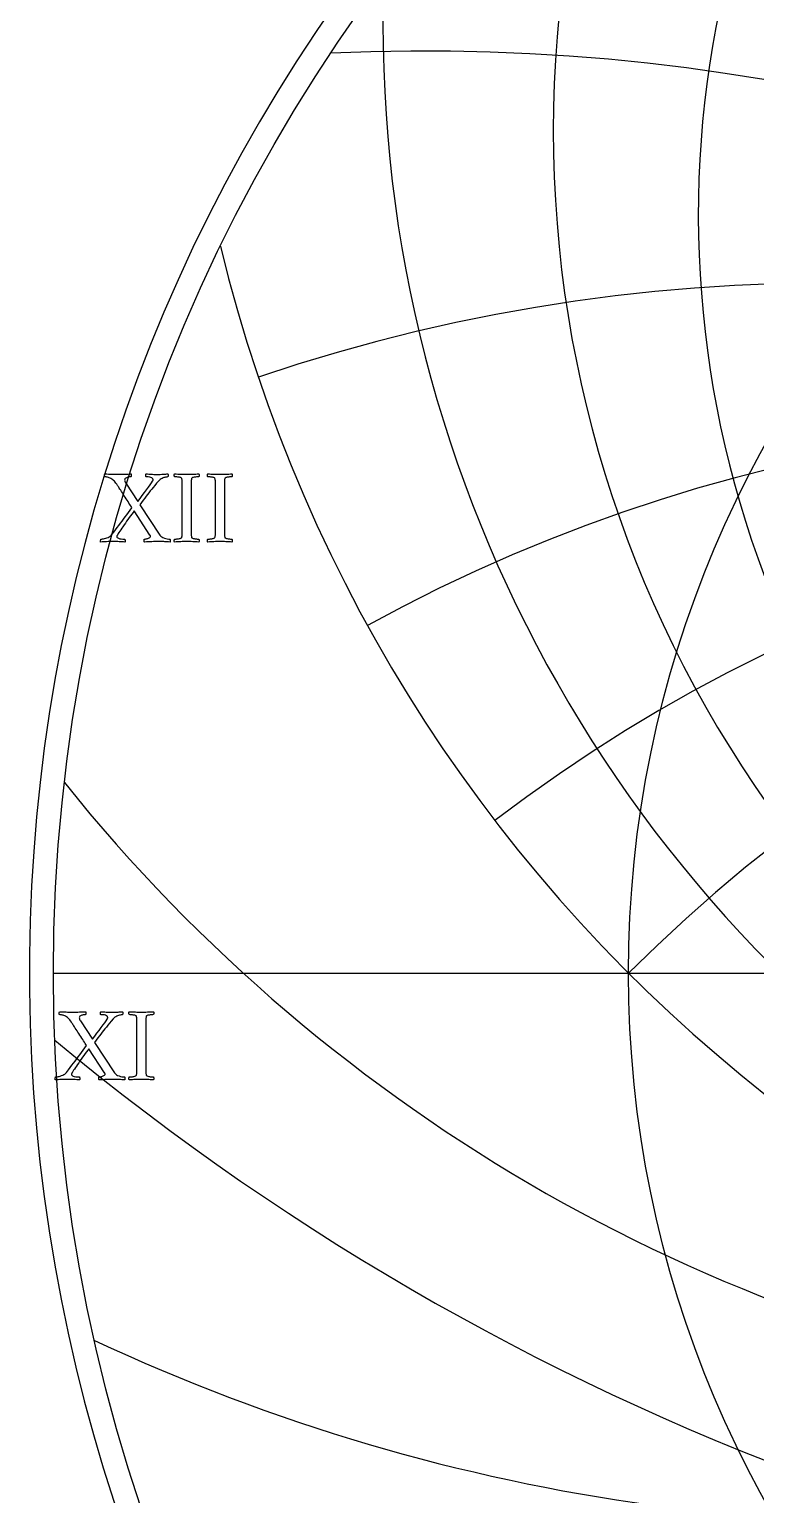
# Model space of a CAD drawing. Header units: millimetres. Extents: x -69 to 69, y -69 to 71.
# Drawn here: x -69.4 to -39.6, y -21.4 to 38.8 of the extents above; entities that cross this region are included whole.
import ezdxf

# ---------------------------------------------------------------- set-up
doc = ezdxf.new("R2010")
doc.units = ezdxf.units.MM
for name, color, linetype in [('CUT_OUTER', 1, 'Continuous'), ('ENGRAVE', 7, 'Continuous'), ('ENGRAVE_FINE', 8, 'Continuous'), ('TEXT', 5, 'Continuous')]:
    doc.layers.add(name, color=color, linetype=linetype)

msp = doc.modelspace()

# ---------------------------------------------------------------- linework, layer by layer
at = {"layer": 'CUT_OUTER'}
msp.add_arc((-0.0002, -0.0002), 69.3899, 142.382592, 87.802904, dxfattribs=at)
at = {"layer": 'ENGRAVE'}
msp.add_lwpolyline([(-68.4, 0), (68.4, 0)], dxfattribs=at)
for radius in [68.4, 44.7739]:
    msp.add_circle((0, 0), radius, dxfattribs=at)
for centre, radius, start, end in [((0, 31.1576), 41.9068, 131.640882, 48.359118), ((0, 34.6003), 47.863, 158.934283, 21.065717), ((0, 39.0076), 54.8629, 178.031366, 1.968634), ((0, 44.7739), 63.3199, 193.623472, 346.376528), ((0, -44.7739), 63.3199, 45, 135), ((0, -44.7739), 63.3199, 45, 135), ((-13.7606, 51.3551), 69.5083, 218.773878, 261.913064), ((-32.9456, 57.0635), 79.6641, 244.919203, 279.430551)]:
    msp.add_arc(centre, radius, start, end, dxfattribs=at)
at = {"layer": 'ENGRAVE_FINE'}
for centre, radius, start, end in [((-75.4617, -44.7739), 98.5082, 17.146853, 73.284845), ((-75.4617, -44.7739), 98.5082, 17.146853, 73.284845), ((-53.1317, -44.7739), 82.6582, 21.864224, 92.68985), ((-53.1317, -44.7739), 82.6582, 21.864224, 92.68985), ((-36.5577, -44.7739), 73.1155, 26.898951, 108.68574), ((-36.5577, -44.7739), 73.1155, 26.898951, 108.68574), ((-23.0466, -44.7739), 67.3836, 32.348066, 118.786424), ((-23.0466, -44.7739), 67.3836, 32.348066, 118.786424), ((-11.165, -44.7739), 64.2967, 38.331472, 127.454375), ((-11.165, -44.7739), 64.2967, 38.331472, 127.454375), ((0, 79.5296), 106.9671, 230.287975, 309.712025)]:
    msp.add_arc(centre, radius, start, end, dxfattribs=at)
at = {"layer": 'TEXT'}
for points in [[(-65.7519, 20.493), (-65.6758, 20.4934), (-65.603, 20.4946), (-65.5334, 20.4966), (-65.4671, 20.4995), (-65.4026, 20.5026), (-65.3387, 20.5054), (-65.2753, 20.508), (-65.2125, 20.5103), (-65.2087, 20.4995), (-65.206, 20.4844), (-65.2044, 20.465), (-65.2039, 20.4412), (-65.205, 20.4186), (-65.2082, 20.4024), (-65.2136, 20.3927), (-65.2211, 20.3894), (-65.2381, 20.3888), (-65.2589, 20.3867), (-65.2834, 20.3834), (-65.3117, 20.3787), (-65.3414, 20.3722), (-65.37, 20.3636), (-65.3975, 20.3528), (-65.4239, 20.3398), (-65.4466, 20.324), (-65.4628, 20.3048), (-65.4725, 20.282), (-65.4757, 20.2557), (-65.4725, 20.2301), (-65.4628, 20.2007), (-65.4466, 20.1675), (-65.4239, 20.1306), (-64.9364, 19.3798), (-64.8425, 19.5052), (-64.7508, 19.6268), (-64.6613, 19.7446), (-64.5739, 19.8587), (-64.4935, 19.9647), (-64.425, 20.0583), (-64.3684, 20.1395), (-64.3236, 20.2082), (-64.3179, 20.219), (-64.3134, 20.2298), (-64.3103, 20.2406), (-64.3085, 20.2514), (-64.3076, 20.2611), (-64.3069, 20.2686), (-64.3065, 20.274), (-64.3064, 20.2773), (-64.3096, 20.2929), (-64.3193, 20.3096), (-64.3355, 20.3274), (-64.3582, 20.3463), (-64.3919, 20.3633), (-64.4412, 20.3754), (-64.5062, 20.3827), (-64.5869, 20.3851), (-64.5927, 20.3901), (-64.5971, 20.4008), (-64.6002, 20.4171), (-64.602, 20.4391), (-64.6024, 20.4621), (-64.6014, 20.4817), (-64.5991, 20.4977), (-64.5955, 20.5103), (-64.5347, 20.5061), (-64.4774, 20.5022), (-64.4236, 20.4985), (-64.3733, 20.4952), (-64.3235, 20.4923), (-64.2713, 20.4903), (-64.2167, 20.4891), (-64.1597, 20.4887), (-64.0809, 20.4892), (-64.0087, 20.4908), (-63.9429, 20.4935), (-63.8835, 20.4973), (-63.8299, 20.5014), (-63.7811, 20.5049), (-63.7371, 20.5078), (-63.698, 20.5103), (-63.6941, 20.5), (-63.691, 20.4865), (-63.6887, 20.4698), (-63.6872, 20.4499), (-63.6876, 20.4296), (-63.691, 20.4121), (-63.6973, 20.3973), (-63.7066, 20.3851), (-63.7184, 20.3845), (-63.7363, 20.3824), (-63.7604, 20.3791), (-63.7908, 20.3743), (-63.825, 20.3673), (-63.8609, 20.3571), (-63.8984, 20.3436), (-63.9375, 20.3269), (-63.9764, 20.3063), (-64.0135, 20.281), (-64.0487, 20.2512), (-64.082, 20.2169), (-64.1593, 20.123), (-64.2314, 20.0356), (-64.2984, 19.9547), (-64.3603, 19.8803), (-64.4193, 19.8088), (-64.4774, 19.7368), (-64.5347, 19.6643), (-64.5912, 19.5912), (-64.6497, 19.5143), (-64.7131, 19.4305), (-64.7813, 19.3396), (-64.8544, 19.2417), (-64.0259, 17.999), (-63.9917, 17.957), (-63.9493, 17.9214), (-63.8989, 17.8922), (-63.8404, 17.8696), (-63.7792, 17.8526), (-63.7207, 17.8405), (-63.6648, 17.8332), (-63.6117, 17.8307), (-63.6062, 17.8202), (-63.6025, 17.8059), (-63.6008, 17.7879), (-63.6009, 17.766), (-63.6021, 17.7447), (-63.6036, 17.7283), (-63.6054, 17.7167), (-63.6074, 17.7099), (-63.6678, 17.7141), (-63.7239, 17.718), (-63.7757, 17.7217), (-63.8231, 17.725), (-63.8709, 17.7279), (-63.9234, 17.7299), (-63.9809, 17.7311), (-64.0432, 17.7315), (-64.1288, 17.7311), (-64.2088, 17.7299), (-64.2831, 17.7279), (-64.3517, 17.725), (-64.4203, 17.7217), (-64.4946, 17.718), (-64.5746, 17.7141), (-64.6602, 17.7099), (-64.6678, 17.7207), (-64.6732, 17.7358), (-64.6764, 17.7552), (-64.6775, 17.779), (-64.6764, 17.8016), (-64.6732, 17.8178), (-64.6678, 17.8275), (-64.6602, 17.8307), (-64.6452, 17.8316), (-64.6262, 17.834), (-64.6032, 17.838), (-64.5761, 17.8437), (-64.5473, 17.8511), (-64.5194, 17.8604), (-64.4923, 17.8716), (-64.466, 17.8847), (-64.4434, 17.8994), (-64.4272, 17.9154), (-64.4175, 17.9328), (-64.4143, 17.9516), (-64.4147, 17.9563), (-64.4159, 17.9618), (-64.4179, 17.9681), (-64.4207, 17.9753), (-64.4241, 17.9824), (-64.4277, 17.9888), (-64.4317, 17.9943), (-64.4358, 17.999), (-65.0787, 18.9914), (-65.1272, 18.9271), (-65.1774, 18.8593), (-65.2296, 18.788), (-65.2837, 18.7131), (-65.3383, 18.6369), (-65.3921, 18.5616), (-65.4451, 18.487), (-65.4973, 18.4133), (-65.5472, 18.3421), (-65.5933, 18.2752), (-65.6356, 18.2126), (-65.6742, 18.1544), (-65.7079, 18.1026), (-65.7357, 18.0594), (-65.7575, 18.0249), (-65.7734, 17.999), (-65.7759, 17.9942), (-65.7788, 17.9882), (-65.7823, 17.9812), (-65.7864, 17.9731), (-65.7902, 17.9642), (-65.7929, 17.9548), (-65.7945, 17.9448), (-65.795, 17.9343), (-65.7904, 17.9153), (-65.7767, 17.8971), (-65.7537, 17.8797), (-65.7217, 17.8631), (-65.6785, 17.849), (-65.6224, 17.8388), (-65.5534, 17.8328), (-65.4714, 17.8307), (-65.4656, 17.8202), (-65.4611, 17.8059), (-65.458, 17.7879), (-65.4563, 17.766), (-65.4559, 17.7447), (-65.4568, 17.7283), (-65.4591, 17.7167), (-65.4628, 17.7099), (-65.5213, 17.7141), (-65.5803, 17.718), (-65.6399, 17.7217), (-65.7001, 17.725), (-65.7602, 17.7279), (-65.8198, 17.7299), (-65.8789, 17.7311), (-65.9374, 17.7315), (-66.0164, 17.7311), (-66.0895, 17.7299), (-66.1566, 17.7279), (-66.2179, 17.725), (-66.2767, 17.7217), (-66.3365, 17.718), (-66.3975, 17.7141), (-66.4595, 17.7099), (-66.4629, 17.7222), (-66.4643, 17.7374), (-66.4639, 17.7556), (-66.4617, 17.7768), (-66.4586, 17.7972), (-66.4557, 17.8129), (-66.4532, 17.8241), (-66.4509, 17.8307), (-66.4378, 17.8317), (-66.4158, 17.8345), (-66.3849, 17.8392), (-66.3452, 17.8458), (-66.3001, 17.855), (-66.2535, 17.8674), (-66.2052, 17.8831), (-66.1553, 17.9019), (-66.1074, 17.9245), (-66.0652, 17.951), (-66.0287, 17.9816), (-65.9978, 18.0163), (-65.9199, 18.1177), (-65.8457, 18.2148), (-65.7753, 18.3075), (-65.7087, 18.396), (-65.6441, 18.4824), (-65.5798, 18.5691), (-65.5158, 18.6561), (-65.452, 18.7433), (-65.3869, 18.8325), (-65.3188, 18.9251), (-65.2477, 19.0212), (-65.1737, 19.1209), (-65.1992, 19.162), (-65.2281, 19.2077), (-65.2606, 19.258), (-65.2966, 19.3129), (-65.3347, 19.3707), (-65.3732, 19.4299), (-65.4123, 19.4905), (-65.452, 19.5524), (-65.4914, 19.6139), (-65.5296, 19.6732), (-65.5669, 19.7304), (-65.603, 19.7854), (-65.637, 19.8369), (-65.6677, 19.8835), (-65.6952, 19.9253), (-65.7195, 19.9623), (-65.7393, 19.9925), (-65.7535, 20.0141), (-65.762, 20.027), (-65.7648, 20.0313), (-65.7989, 20.0844), (-65.8322, 20.1316), (-65.8647, 20.1729), (-65.8964, 20.2082), (-65.9292, 20.2398), (-65.9649, 20.2697), (-66.0036, 20.298), (-66.0453, 20.3247), (-66.0743, 20.3408), (-66.1051, 20.3544), (-66.1379, 20.3656), (-66.1726, 20.3743), (-66.2061, 20.381), (-66.2357, 20.3857), (-66.2611, 20.3885), (-66.2826, 20.3894), (-66.2901, 20.3927), (-66.2955, 20.4024), (-66.2988, 20.4186), (-66.2998, 20.4412), (-66.2988, 20.465), (-66.2955, 20.4844), (-66.2901, 20.4995), (-66.2826, 20.5103), (-66.2078, 20.508), (-66.1386, 20.5054), (-66.0751, 20.5026), (-66.0172, 20.4995), (-65.9594, 20.4966), (-65.8959, 20.4946), (-65.8267, 20.4934), (-65.7519, 20.493)], [(-62.9213, 20.493), (-62.8592, 20.4934), (-62.7978, 20.4946), (-62.7373, 20.4966), (-62.6775, 20.4995), (-62.6175, 20.5026), (-62.5562, 20.5054), (-62.4935, 20.508), (-62.4294, 20.5103), (-62.422, 20.5), (-62.417, 20.4865), (-62.4145, 20.4698), (-62.4143, 20.4499), (-62.4161, 20.4299), (-62.4192, 20.4132), (-62.4236, 20.3997), (-62.4294, 20.3894), (-62.4451, 20.389), (-62.4661, 20.3878), (-62.4925, 20.3858), (-62.5244, 20.383), (-62.5583, 20.3793), (-62.5912, 20.3749), (-62.6231, 20.3696), (-62.6538, 20.3636), (-62.6808, 20.3563), (-62.7013, 20.3474), (-62.7153, 20.3369), (-62.7228, 20.3247), (-62.7286, 20.3015), (-62.7331, 20.2751), (-62.7362, 20.2454), (-62.7379, 20.2125), (-62.7389, 20.1772), (-62.7396, 20.1403), (-62.74, 20.1017), (-62.7401, 20.0615), (-62.7401, 20.055), (-62.7401, 20.0486), (-62.7401, 20.0421), (-62.7401, 20.0356), (-62.7401, 20.0292), (-62.7401, 20.0227), (-62.7401, 20.0162), (-62.7401, 20.0097), (-62.7401, 18.2105), (-62.7401, 18.204), (-62.7401, 18.1975), (-62.7401, 18.191), (-62.7401, 18.1846), (-62.7401, 18.1781), (-62.7401, 18.1716), (-62.7401, 18.1651), (-62.7401, 18.1587), (-62.74, 18.1186), (-62.7396, 18.0805), (-62.7389, 18.0442), (-62.7379, 18.0098), (-62.7362, 17.9779), (-62.7331, 17.9489), (-62.7286, 17.9228), (-62.7228, 17.8998), (-62.7153, 17.8893), (-62.7013, 17.8793), (-62.6808, 17.8699), (-62.6538, 17.861), (-62.6231, 17.853), (-62.5912, 17.8464), (-62.5583, 17.8411), (-62.5244, 17.8372), (-62.4925, 17.8344), (-62.4661, 17.8324), (-62.4451, 17.8312), (-62.4294, 17.8307), (-62.4236, 17.8205), (-62.4192, 17.807), (-62.4161, 17.7903), (-62.4143, 17.7703), (-62.4145, 17.7504), (-62.417, 17.7337), (-62.422, 17.7202), (-62.4294, 17.7099), (-62.4935, 17.7141), (-62.5562, 17.718), (-62.6175, 17.7217), (-62.6775, 17.725), (-62.7373, 17.7279), (-62.7978, 17.7299), (-62.8592, 17.7311), (-62.9213, 17.7315), (-62.982, 17.7311), (-63.0432, 17.7299), (-63.105, 17.7279), (-63.1673, 17.725), (-63.2301, 17.7217), (-63.2935, 17.718), (-63.3574, 17.7141), (-63.4218, 17.7099), (-63.4293, 17.7202), (-63.4343, 17.7337), (-63.4368, 17.7504), (-63.437, 17.7703), (-63.4352, 17.7903), (-63.4321, 17.807), (-63.4276, 17.8205), (-63.4218, 17.8307), (-63.4062, 17.8312), (-63.3852, 17.8324), (-63.3587, 17.8344), (-63.3269, 17.8372), (-63.2928, 17.8411), (-63.2595, 17.8464), (-63.227, 17.853), (-63.1953, 17.861), (-63.1677, 17.8699), (-63.1473, 17.8793), (-63.1342, 17.8893), (-63.1284, 17.8998), (-63.1208, 17.9276), (-63.115, 17.9591), (-63.111, 17.9944), (-63.109, 18.0335), (-63.1081, 18.0753), (-63.1074, 18.1188), (-63.107, 18.1638), (-63.1069, 18.2105), (-63.1069, 20.0097), (-63.107, 20.0565), (-63.1074, 20.102), (-63.1081, 20.1461), (-63.109, 20.1888), (-63.111, 20.2289), (-63.115, 20.2649), (-63.1208, 20.2968), (-63.1284, 20.3247), (-63.1342, 20.3369), (-63.1473, 20.3474), (-63.1677, 20.3563), (-63.1953, 20.3636), (-63.227, 20.3696), (-63.2595, 20.3749), (-63.2928, 20.3793), (-63.3269, 20.383), (-63.3587, 20.3858), (-63.3852, 20.3878), (-63.4062, 20.389), (-63.4218, 20.3894), (-63.4276, 20.3997), (-63.4321, 20.4132), (-63.4352, 20.4299), (-63.437, 20.4499), (-63.4368, 20.4698), (-63.4343, 20.4865), (-63.4293, 20.5), (-63.4218, 20.5103), (-63.3574, 20.508), (-63.2935, 20.5054), (-63.2301, 20.5026), (-63.1673, 20.4995), (-63.105, 20.4966), (-63.0432, 20.4946), (-62.982, 20.4934), (-62.9213, 20.493)], [(-61.5578, 20.493), (-61.4957, 20.4934), (-61.4343, 20.4946), (-61.3738, 20.4966), (-61.314, 20.4995), (-61.254, 20.5026), (-61.1927, 20.5054), (-61.13, 20.508), (-61.0659, 20.5103), (-61.0585, 20.5), (-61.0535, 20.4865), (-61.051, 20.4698), (-61.0508, 20.4499), (-61.0526, 20.4299), (-61.0557, 20.4132), (-61.0601, 20.3997), (-61.0659, 20.3894), (-61.0816, 20.389), (-61.1026, 20.3878), (-61.1291, 20.3858), (-61.1609, 20.383), (-61.1949, 20.3793), (-61.2278, 20.3749), (-61.2596, 20.3696), (-61.2903, 20.3636), (-61.3173, 20.3563), (-61.3378, 20.3474), (-61.3518, 20.3369), (-61.3594, 20.3247), (-61.3652, 20.3015), (-61.3696, 20.2751), (-61.3727, 20.2454), (-61.3745, 20.2125), (-61.3754, 20.1772), (-61.3761, 20.1403), (-61.3765, 20.1017), (-61.3766, 20.0615), (-61.3766, 20.055), (-61.3766, 20.0486), (-61.3766, 20.0421), (-61.3766, 20.0356), (-61.3766, 20.0292), (-61.3766, 20.0227), (-61.3766, 20.0162), (-61.3766, 20.0097), (-61.3766, 18.2105), (-61.3766, 18.204), (-61.3766, 18.1975), (-61.3766, 18.191), (-61.3766, 18.1846), (-61.3766, 18.1781), (-61.3766, 18.1716), (-61.3766, 18.1651), (-61.3766, 18.1587), (-61.3765, 18.1186), (-61.3761, 18.0805), (-61.3754, 18.0442), (-61.3745, 18.0098), (-61.3727, 17.9779), (-61.3696, 17.9489), (-61.3652, 17.9228), (-61.3594, 17.8998), (-61.3518, 17.8893), (-61.3378, 17.8793), (-61.3173, 17.8699), (-61.2903, 17.861), (-61.2596, 17.853), (-61.2278, 17.8464), (-61.1949, 17.8411), (-61.1609, 17.8372), (-61.1291, 17.8344), (-61.1026, 17.8324), (-61.0816, 17.8312), (-61.0659, 17.8307), (-61.0601, 17.8205), (-61.0557, 17.807), (-61.0526, 17.7903), (-61.0508, 17.7703), (-61.051, 17.7504), (-61.0535, 17.7337), (-61.0585, 17.7202), (-61.0659, 17.7099), (-61.13, 17.7141), (-61.1927, 17.718), (-61.254, 17.7217), (-61.314, 17.725), (-61.3738, 17.7279), (-61.4343, 17.7299), (-61.4957, 17.7311), (-61.5578, 17.7315), (-61.6185, 17.7311), (-61.6797, 17.7299), (-61.7415, 17.7279), (-61.8038, 17.725), (-61.8666, 17.7217), (-61.93, 17.718), (-61.9939, 17.7141), (-62.0584, 17.7099), (-62.0658, 17.7202), (-62.0708, 17.7337), (-62.0733, 17.7504), (-62.0735, 17.7703), (-62.0717, 17.7903), (-62.0686, 17.807), (-62.0642, 17.8205), (-62.0584, 17.8307), (-62.0427, 17.8312), (-62.0217, 17.8324), (-61.9953, 17.8344), (-61.9634, 17.8372), (-61.9293, 17.8411), (-61.896, 17.8464), (-61.8635, 17.853), (-61.8318, 17.861), (-61.8042, 17.8699), (-61.7838, 17.8793), (-61.7707, 17.8893), (-61.765, 17.8998), (-61.7573, 17.9276), (-61.7515, 17.9591), (-61.7476, 17.9944), (-61.7455, 18.0335), (-61.7446, 18.0753), (-61.7439, 18.1188), (-61.7435, 18.1638), (-61.7434, 18.2105), (-61.7434, 20.0097), (-61.7435, 20.0565), (-61.7439, 20.102), (-61.7446, 20.1461), (-61.7455, 20.1888), (-61.7476, 20.2289), (-61.7515, 20.2649), (-61.7573, 20.2968), (-61.765, 20.3247), (-61.7707, 20.3369), (-61.7838, 20.3474), (-61.8042, 20.3563), (-61.8318, 20.3636), (-61.8635, 20.3696), (-61.896, 20.3749), (-61.9293, 20.3793), (-61.9634, 20.383), (-61.9953, 20.3858), (-62.0217, 20.3878), (-62.0427, 20.389), (-62.0584, 20.3894), (-62.0642, 20.3997), (-62.0686, 20.4132), (-62.0717, 20.4299), (-62.0735, 20.4499), (-62.0733, 20.4698), (-62.0708, 20.4865), (-62.0658, 20.5), (-62.0584, 20.5103), (-61.9939, 20.508), (-61.93, 20.5054), (-61.8666, 20.5026), (-61.8038, 20.4995), (-61.7415, 20.4966), (-61.6797, 20.4946), (-61.6185, 20.4934), (-61.5578, 20.493)], [(-67.6148, -1.603), (-67.5388, -1.6026), (-67.466, -1.6014), (-67.3964, -1.5994), (-67.3301, -1.5966), (-67.2656, -1.5935), (-67.2017, -1.5906), (-67.1383, -1.5881), (-67.0755, -1.5858), (-67.0717, -1.5966), (-67.069, -1.6117), (-67.0674, -1.6311), (-67.0668, -1.6548), (-67.0679, -1.6775), (-67.0712, -1.6936), (-67.0766, -1.7034), (-67.0841, -1.7066), (-67.1011, -1.7073), (-67.1219, -1.7093), (-67.1464, -1.7127), (-67.1747, -1.7174), (-67.2044, -1.7239), (-67.233, -1.7325), (-67.2605, -1.7433), (-67.2869, -1.7562), (-67.3096, -1.772), (-67.3257, -1.7913), (-67.3354, -1.8141), (-67.3387, -1.8404), (-67.3354, -1.866), (-67.3257, -1.8954), (-67.3096, -1.9285), (-67.2869, -1.9655), (-66.7993, -2.7163), (-66.7055, -2.5909), (-66.6138, -2.4692), (-66.5243, -2.3514), (-66.4369, -2.2373), (-66.3565, -2.1313), (-66.288, -2.0378), (-66.2314, -1.9566), (-66.1866, -1.8878), (-66.1808, -1.877), (-66.1764, -1.8662), (-66.1733, -1.8555), (-66.1715, -1.8447), (-66.1706, -1.835), (-66.1699, -1.8274), (-66.1695, -1.822), (-66.1694, -1.8188), (-66.1726, -1.8031), (-66.1823, -1.7864), (-66.1985, -1.7686), (-66.2211, -1.7497), (-66.2548, -1.7327), (-66.3042, -1.7206), (-66.3692, -1.7133), (-66.4498, -1.7109), (-66.4556, -1.7059), (-66.4601, -1.6953), (-66.4632, -1.6789), (-66.4649, -1.657), (-66.4653, -1.6339), (-66.4644, -1.6144), (-66.4621, -1.5983), (-66.4585, -1.5858), (-66.3976, -1.59), (-66.3403, -1.5939), (-66.2865, -1.5975), (-66.2362, -1.6009), (-66.1865, -1.6037), (-66.1343, -1.6057), (-66.0797, -1.6069), (-66.0227, -1.6073), (-65.9439, -1.6068), (-65.8716, -1.6052), (-65.8058, -1.6025), (-65.7465, -1.5987), (-65.6928, -1.5947), (-65.644, -1.5912), (-65.6001, -1.5882), (-65.561, -1.5858), (-65.5571, -1.596), (-65.554, -1.6095), (-65.5517, -1.6262), (-65.5502, -1.6462), (-65.5506, -1.6664), (-65.554, -1.6839), (-65.5603, -1.6988), (-65.5696, -1.7109), (-65.5813, -1.7116), (-65.5993, -1.7136), (-65.6234, -1.717), (-65.6537, -1.7217), (-65.688, -1.7287), (-65.7239, -1.739), (-65.7613, -1.7524), (-65.8004, -1.7692), (-65.8394, -1.7898), (-65.8765, -1.815), (-65.9117, -1.8448), (-65.945, -1.8792), (-66.0223, -1.973), (-66.0944, -2.0604), (-66.1614, -2.1413), (-66.2233, -2.2157), (-66.2822, -2.2872), (-66.3403, -2.3592), (-66.3976, -2.4318), (-66.4541, -2.5048), (-66.5127, -2.5817), (-66.576, -2.6656), (-66.6443, -2.7564), (-66.7173, -2.8543), (-65.8889, -4.097), (-65.8546, -4.1391), (-65.8123, -4.1747), (-65.7619, -4.2038), (-65.7034, -4.2265), (-65.6421, -4.2434), (-65.5836, -4.2556), (-65.5278, -4.2629), (-65.4747, -4.2653), (-65.4691, -4.2758), (-65.4655, -4.2901), (-65.4638, -4.3082), (-65.4639, -4.33), (-65.4651, -4.3513), (-65.4666, -4.3678), (-65.4683, -4.3794), (-65.4704, -4.3861), (-65.5308, -4.3819), (-65.5869, -4.378), (-65.6386, -4.3744), (-65.6861, -4.371), (-65.7338, -4.3682), (-65.7864, -4.3661), (-65.8439, -4.3649), (-65.9062, -4.3645), (-65.9918, -4.3649), (-66.0717, -4.3661), (-66.146, -4.3682), (-66.2147, -4.371), (-66.2833, -4.3744), (-66.3576, -4.378), (-66.4376, -4.3819), (-66.5232, -4.3861), (-66.5307, -4.3753), (-66.5361, -4.3602), (-66.5394, -4.3408), (-66.5404, -4.3171), (-66.5394, -4.2944), (-66.5361, -4.2782), (-66.5307, -4.2685), (-66.5232, -4.2653), (-66.5082, -4.2645), (-66.4892, -4.2621), (-66.4661, -4.258), (-66.439, -4.2523), (-66.4103, -4.2449), (-66.3824, -4.2356), (-66.3553, -4.2244), (-66.329, -4.2114), (-66.3064, -4.1967), (-66.2902, -4.1806), (-66.2805, -4.1632), (-66.2772, -4.1445), (-66.2776, -4.1398), (-66.2789, -4.1342), (-66.2809, -4.1279), (-66.2837, -4.1207), (-66.2871, -4.1136), (-66.2907, -4.1073), (-66.2946, -4.1017), (-66.2988, -4.097), (-66.9417, -3.1046), (-66.9901, -3.1689), (-67.0404, -3.2367), (-67.0926, -3.3081), (-67.1467, -3.3829), (-67.2013, -3.4591), (-67.2551, -3.5345), (-67.3081, -3.609), (-67.3603, -3.6828), (-67.4101, -3.754), (-67.4563, -3.8209), (-67.4986, -3.8834), (-67.5372, -3.9417), (-67.5709, -3.9935), (-67.5987, -4.0366), (-67.6205, -4.0711), (-67.6364, -4.097), (-67.6388, -4.1019), (-67.6418, -4.1078), (-67.6453, -4.1148), (-67.6494, -4.1229), (-67.6531, -4.1318), (-67.6558, -4.1412), (-67.6574, -4.1512), (-67.658, -4.1617), (-67.6534, -4.1807), (-67.6396, -4.1989), (-67.6167, -4.2163), (-67.5846, -4.2329), (-67.5415, -4.2471), (-67.4854, -4.2572), (-67.4164, -4.2633), (-67.3344, -4.2653), (-67.3286, -4.2758), (-67.3241, -4.2901), (-67.321, -4.3082), (-67.3193, -4.33), (-67.3189, -4.3513), (-67.3198, -4.3678), (-67.3221, -4.3794), (-67.3257, -4.3861), (-67.3843, -4.3819), (-67.4433, -4.378), (-67.5029, -4.3744), (-67.5631, -4.371), (-67.6232, -4.3682), (-67.6828, -4.3661), (-67.7419, -4.3649), (-67.8004, -4.3645), (-67.8794, -4.3649), (-67.9525, -4.3661), (-68.0196, -4.3682), (-68.0808, -4.371), (-68.1396, -4.3744), (-68.1995, -4.378), (-68.2604, -4.3819), (-68.3225, -4.3861), (-68.3258, -4.3738), (-68.3273, -4.3586), (-68.3269, -4.3404), (-68.3246, -4.3192), (-68.3215, -4.2989), (-68.3187, -4.2831), (-68.3161, -4.2719), (-68.3138, -4.2653), (-68.3008, -4.2643), (-68.2788, -4.2615), (-68.2479, -4.2568), (-68.2081, -4.2502), (-68.1631, -4.241), (-68.1164, -4.2286), (-68.0682, -4.213), (-68.0183, -4.1941), (-67.9704, -4.1716), (-67.9282, -4.145), (-67.8917, -4.1144), (-67.8608, -4.0798), (-67.7828, -3.9784), (-67.7087, -3.8813), (-67.6383, -3.7885), (-67.5717, -3.7), (-67.5071, -3.6136), (-67.4428, -3.5269), (-67.3787, -3.4399), (-67.315, -3.3527), (-67.2498, -3.2636), (-67.1817, -3.1709), (-67.1107, -3.0748), (-67.0366, -2.9752), (-67.0621, -2.934), (-67.0911, -2.8883), (-67.1236, -2.838), (-67.1596, -2.7831), (-67.1976, -2.7253), (-67.2362, -2.6661), (-67.2753, -2.6056), (-67.315, -2.5437), (-67.3543, -2.4822), (-67.3926, -2.4229), (-67.4298, -2.3657), (-67.466, -2.3107), (-67.5, -2.2592), (-67.5307, -2.2125), (-67.5582, -2.1707), (-67.5825, -2.1338), (-67.6023, -2.1036), (-67.6165, -2.082), (-67.6249, -2.069), (-67.6278, -2.0647), (-67.6619, -2.0116), (-67.6952, -1.9644), (-67.7277, -1.9231), (-67.7594, -1.8878), (-67.7921, -1.8563), (-67.8279, -1.8263), (-67.8666, -1.798), (-67.9082, -1.7713), (-67.9372, -1.7553), (-67.9681, -1.7416), (-68.0009, -1.7305), (-68.0355, -1.7217), (-68.0691, -1.7151), (-68.0986, -1.7104), (-68.1241, -1.7075), (-68.1456, -1.7066), (-68.1531, -1.7034), (-68.1585, -1.6936), (-68.1617, -1.6775), (-68.1628, -1.6548), (-68.1617, -1.6311), (-68.1585, -1.6117), (-68.1531, -1.5966), (-68.1456, -1.5858), (-68.0707, -1.5881), (-68.0016, -1.5906), (-67.938, -1.5935), (-67.8802, -1.5966), (-67.8223, -1.5994), (-67.7588, -1.6014), (-67.6897, -1.6026), (-67.6148, -1.603)], [(-64.7843, -1.603), (-64.7221, -1.6026), (-64.6608, -1.6014), (-64.6002, -1.5994), (-64.5405, -1.5966), (-64.4805, -1.5935), (-64.4192, -1.5906), (-64.3565, -1.5881), (-64.2924, -1.5858), (-64.285, -1.596), (-64.28, -1.6095), (-64.2774, -1.6262), (-64.2773, -1.6462), (-64.2791, -1.6661), (-64.2822, -1.6829), (-64.2866, -1.6963), (-64.2924, -1.7066), (-64.308, -1.707), (-64.3291, -1.7082), (-64.3555, -1.7102), (-64.3873, -1.7131), (-64.4213, -1.7167), (-64.4542, -1.7212), (-64.486, -1.7264), (-64.5168, -1.7325), (-64.5437, -1.7398), (-64.5642, -1.7487), (-64.5783, -1.7592), (-64.5858, -1.7713), (-64.5916, -1.7945), (-64.5961, -1.8209), (-64.5992, -1.8506), (-64.6009, -1.8835), (-64.6019, -1.9188), (-64.6025, -1.9558), (-64.6029, -1.9943), (-64.6031, -2.0345), (-64.6031, -2.041), (-64.6031, -2.0475), (-64.6031, -2.0539), (-64.6031, -2.0604), (-64.6031, -2.0669), (-64.6031, -2.0734), (-64.6031, -2.0798), (-64.6031, -2.0863), (-64.6031, -3.8856), (-64.6031, -3.8921), (-64.6031, -3.8985), (-64.6031, -3.905), (-64.6031, -3.9115), (-64.6031, -3.9179), (-64.6031, -3.9244), (-64.6031, -3.9309), (-64.6031, -3.9374), (-64.6029, -3.9774), (-64.6025, -4.0156), (-64.6019, -4.0518), (-64.6009, -4.0862), (-64.5992, -4.1182), (-64.5961, -4.1472), (-64.5916, -4.1732), (-64.5858, -4.1963), (-64.5783, -4.2068), (-64.5642, -4.2167), (-64.5437, -4.2262), (-64.5168, -4.2351), (-64.486, -4.243), (-64.4542, -4.2496), (-64.4213, -4.2549), (-64.3873, -4.2588), (-64.3555, -4.2616), (-64.3291, -4.2637), (-64.308, -4.2649), (-64.2924, -4.2653), (-64.2866, -4.2755), (-64.2822, -4.289), (-64.2791, -4.3057), (-64.2773, -4.3257), (-64.2774, -4.3457), (-64.28, -4.3624), (-64.285, -4.3759), (-64.2924, -4.3861), (-64.3565, -4.3819), (-64.4192, -4.378), (-64.4805, -4.3744), (-64.5405, -4.371), (-64.6002, -4.3682), (-64.6608, -4.3661), (-64.7221, -4.3649), (-64.7843, -4.3645), (-64.845, -4.3649), (-64.9062, -4.3661), (-64.9679, -4.3682), (-65.0302, -4.371), (-65.0931, -4.3744), (-65.1565, -4.378), (-65.2204, -4.3819), (-65.2848, -4.3861), (-65.2922, -4.3759), (-65.2972, -4.3624), (-65.2998, -4.3457), (-65.2999, -4.3257), (-65.2982, -4.3057), (-65.2951, -4.289), (-65.2906, -4.2755), (-65.2848, -4.2653), (-65.2692, -4.2649), (-65.2481, -4.2637), (-65.2217, -4.2616), (-65.1899, -4.2588), (-65.1558, -4.2549), (-65.1225, -4.2496), (-65.09, -4.243), (-65.0583, -4.2351), (-65.0306, -4.2262), (-65.0103, -4.2167), (-64.9972, -4.2068), (-64.9914, -4.1963), (-64.9837, -4.1685), (-64.9779, -4.1369), (-64.974, -4.1016), (-64.972, -4.0625), (-64.9711, -4.0207), (-64.9704, -3.9773), (-64.97, -3.9322), (-64.9698, -3.8856), (-64.9698, -2.0863), (-64.97, -2.0395), (-64.9704, -1.9941), (-64.9711, -1.95), (-64.972, -1.9072), (-64.974, -1.8672), (-64.9779, -1.8312), (-64.9837, -1.7992), (-64.9914, -1.7713), (-64.9972, -1.7592), (-65.0103, -1.7487), (-65.0306, -1.7398), (-65.0583, -1.7325), (-65.09, -1.7264), (-65.1225, -1.7212), (-65.1558, -1.7167), (-65.1899, -1.7131), (-65.2217, -1.7102), (-65.2481, -1.7082), (-65.2692, -1.707), (-65.2848, -1.7066), (-65.2906, -1.6963), (-65.2951, -1.6829), (-65.2982, -1.6661), (-65.2999, -1.6462), (-65.2998, -1.6262), (-65.2972, -1.6095), (-65.2922, -1.596), (-65.2848, -1.5858), (-65.2204, -1.5881), (-65.1565, -1.5906), (-65.0931, -1.5935), (-65.0302, -1.5966), (-64.9679, -1.5994), (-64.9062, -1.6014), (-64.845, -1.6026), (-64.7843, -1.603)]]:
    msp.add_lwpolyline(points, close=True, dxfattribs=at)

doc.saveas('drawing.dxf')
